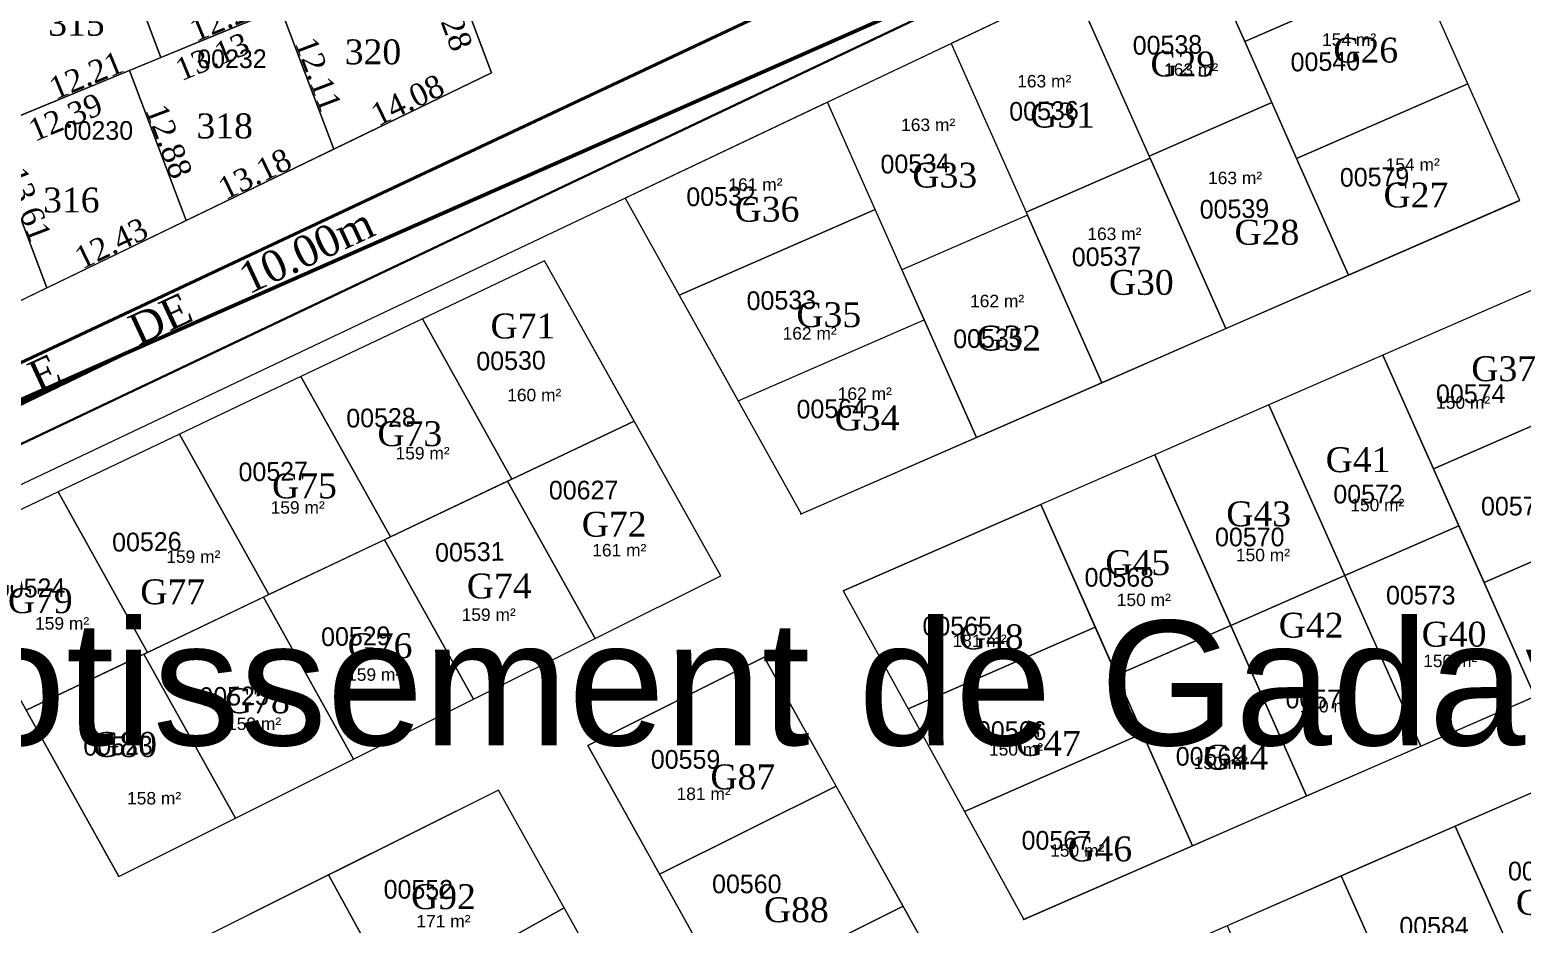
# Model space of a CAD drawing. Header units: metres. Extents: x 245225 to 248406, y 1633796 to 1637634.
# Drawn here: x 245931 to 246050.9, y 1636939.9 to 1637011.8 of the extents above; entities that cross this region are included whole.
import ezdxf
from ezdxf.enums import TextEntityAlignment as Align

# ---------------------------------------------------------------- set-up
doc = ezdxf.new("R2010")
doc.units = ezdxf.units.M
doc.header["$MEASUREMENT"] = 0
doc.layers.add('historique_numero_parcelle', color=7, linetype='Continuous')
doc.layers.add('LIMITES TITRES FONCIERS', color=7, linetype='Continuous', lineweight=0)
doc.layers.add('Toponymie', color=7, linetype='Continuous', lineweight=30)
doc.layers.add('LIMITES_PARCELLES', color=7, linetype='Continuous', lineweight=0, true_color=0xffffff)
doc.styles.get("Standard").update_dxf_attribs({"font": 'txt.shx'})
doc.styles.add('Style-Arial', font='arial.ttf')
doc.styles.add('Style-FANCY', font='FANCY.shx')

msp = doc.modelspace()

# ---------------------------------------------------------------- linework, layer by layer
at = {"layer": 'LIMITES TITRES FONCIERS', "color": 5, "linetype": 'Continuous', "lineweight": 53, "flags": 128}
msp.add_lwpolyline([(245938.212544, 1636985.567514), (245881.153937, 1636957.963089), (245894.101326, 1636935.617321), (245956.170997, 1636828.911222), (246026.166551, 1636866.432662), (246050.251043, 1636842.754736), (246059.497768, 1636848.997098), (246082.853897, 1636864.817709), (246150.924158, 1637003.208159), (246235.110742, 1637058.788011), (246341.240412, 1637009.133349), (246284.700277, 1637138.562999), (245938.212544, 1636985.567514)], close=True, dxfattribs=at)
for points in [[(245945.681217, 1636988.865389), (245876.462552, 1636958.301123), (246016.012136, 1636728.925596), (246094.509622, 1636888.514416), (246094.509451, 1636888.514697)], [(245945.681217, 1636988.865389), (245938.212544, 1636985.567514)]]:
    msp.add_lwpolyline(points, dxfattribs=at)
at = {"layer": 'limites_parcelles', "color": 7, "linetype": 'Continuous', "lineweight": 0}
msp.add_line((246036.629438, 1637028.999333), (245977.360199, 1637000.882322), dxfattribs=at)
at = {"layer": 'limites_parcelles', "color": 4, "linetype": 'Continuous', "lineweight": 0}
for p, q in [((246038.085041, 1637026.361332), (245885.070285, 1636953.771946)), ((246038.085041, 1637026.361332), (245978.815802, 1636998.244321)), ((246050.589493, 1636998.020049), (245992.867252, 1636972.830186)), ((245921.122942, 1636974.156877), (245969.941377, 1636997.355556)), ((245969.941377, 1636997.355556), (245957.898627, 1636991.632802)), ((245986.494145, 1636967.912874), (245972.326665, 1636993.206536)), ((245957.898627, 1636991.632802), (245945.856106, 1636985.910157)), ((245945.856106, 1636985.910157), (245933.81339, 1636980.187419)), ((246051.889976, 1636958.217829), (246039.693613, 1636985.627591)), ((245933.81339, 1636980.187419), (245921.122942, 1636974.156877)), ((245933.81339, 1636980.187419), (245921.770907, 1636974.464793)), ((245938.142289, 1636943.747008), (245923.50823, 1636970.007857)), ((246065.554953, 1636964.181196), (246010.748053, 1636940.263581)), ((246065.638248, 1636964.217545), (246010.831347, 1636940.299931)), ((245989.985279, 1636961.362592), (245975.806533, 1636954.27617)), ((246068.407346, 1636957.788454), (246014.214201, 1636934.138681)), ((245968.643295, 1636950.696042), (245942.144949, 1636937.452384))]:
    msp.add_line(p, q, dxfattribs=at)
at = {"layer": 'limites_parcelles', "color": 7, "lineweight": 0}
msp.add_line((245968.085369, 1637008.317974), (245901.733061, 1636976.238569), dxfattribs=at)
at = {"layer": 'limites_parcelles', "color": 1, "linetype": 'Continuous', "lineweight": 40, "flags": 128}
msp.add_lwpolyline([(246242.36, 1637357.731), (246325.071, 1637170.444), (245511.13, 1636788.23), (245429.275, 1637028.013), (246242.360078, 1637357.730823)], close=True, dxfattribs=at)
at = {"layer": 'limites_parcelles', "color": 7, "linetype": 'Continuous', "lineweight": 30, "flags": 128}
msp.add_lwpolyline([(245883.535239, 1636956.295079), (246036.629438, 1637028.999333), (246043.938381, 1637032.251926), (246161.205481, 1637084.042071), (246176.661065, 1637048.487577), (246059.843226, 1636996.507822), (246101.538014, 1636902.80413), (246095.569169, 1636896.539839), (246074.958397, 1636878.816747), (246050.084, 1636846.994), (246024.29806, 1636876.145689), (245954.590311, 1636837.300513), (245939.986951, 1636863.506273), (245883.535239, 1636956.295079)], close=True, dxfattribs=at)
at = {"layer": 'limites_parcelles', "color": 7, "lineweight": 0, "flags": 128}
msp.add_lwpolyline([(245959.362191, 1637031.43694), (245968.085369, 1637008.317974)], dxfattribs=at)
at = {"layer": 'limites_parcelles', "color": 4, "linetype": 'Continuous', "lineweight": 0, "flags": 128}
for points in [[(246030.763574, 1637005.918197), (246028.582636, 1637010.819574), (246024.5287, 1637019.930276), (246014.817081, 1637015.323136), (246020.914458, 1637001.620063), (246030.763574, 1637005.918197)], [(246032.756557, 1637001.439223), (246030.763574, 1637005.918197), (246020.914458, 1637001.620063), (246020.984326, 1637001.463044), (246027.081207, 1636987.761084), (246036.930323, 1636992.059217), (246032.756557, 1637001.439223)], [(246027.081207, 1636987.761084), (246020.984326, 1637001.463044), (246011.023138, 1636997.116003), (246011.130012, 1636996.875815), (246017.120019, 1636983.414042), (246027.081207, 1636987.761084)], [(246017.120019, 1636983.414042), (246011.130012, 1636996.875815), (246001.053114, 1636992.478278), (246002.832963, 1636988.478294), (246007.04312, 1636979.016505), (246017.120019, 1636983.414042)], [(245959.95256, 1636971.025954), (245969.706782, 1636975.661192), (245962.525071, 1636988.548787), (245960.283915, 1636987.483782), (245952.770849, 1636983.913549), (245959.95256, 1636971.025954)], [(246045.791235, 1636971.922466), (246045.791794, 1636971.92271), (246043.758819, 1636976.491561), (246039.693613, 1636985.627591), (246039.693054, 1636985.627347), (246045.791235, 1636971.922466)], [(245950.198587, 1636966.390834), (245959.95256, 1636971.025954), (245952.770849, 1636983.913549), (245948.241394, 1636981.761137), (245943.016876, 1636979.278429), (245950.198587, 1636966.390834)], [(245976.403303, 1636962.869553), (245986.494145, 1636967.912874), (245979.537508, 1636980.332785), (245969.706782, 1636975.661192), (245969.365452, 1636975.498991), (245976.403303, 1636962.869553)], [(245940.444398, 1636961.755612), (245950.198587, 1636966.390834), (245943.016876, 1636979.278429), (245936.198678, 1636976.038399), (245933.262687, 1636974.643207), (245940.444398, 1636961.755612)], [(246016.576816, 1636963.786314), (246018.295652, 1636959.923452), (246027.460897, 1636963.923145), (246021.362716, 1636977.628026), (246012.197471, 1636973.628333), (246012.197604, 1636973.628032), (246016.576816, 1636963.786314)], [(245966.630111, 1636957.984991), (245976.403303, 1636962.869553), (245969.365452, 1636975.498991), (245959.95256, 1636971.025954), (245959.486383, 1636970.804425), (245966.630111, 1636957.984991)], [(246047.824397, 1636967.354695), (246045.791794, 1636971.92271), (246036.626312, 1636967.922913), (246042.724494, 1636954.218032), (246051.889976, 1636958.217829), (246047.824397, 1636967.354695)], [(245956.998737, 1636953.171308), (245966.630111, 1636957.984991), (245959.486383, 1636970.804425), (245950.198587, 1636966.390834), (245949.750668, 1636966.177982), (245956.998737, 1636953.171308)], [(245947.504854, 1636948.426342), (245956.998737, 1636953.171308), (245949.750668, 1636966.177982), (245940.444398, 1636961.755612), (245940.153934, 1636961.617583), (245947.504854, 1636948.426342)], [(246020.384654, 1636955.228687), (246018.295652, 1636959.923452), (246016.576816, 1636963.786314), (246001.539175, 1636957.22392), (246006.065593, 1636948.979879), (246020.384654, 1636955.228687)], [(245989.985279, 1636961.362592), (246017.273879, 1636912.393143), (246003.095133, 1636905.306721), (245975.806533, 1636954.27617), (245989.985279, 1636961.362592), (245989.985279, 1636961.362592)], [(246062.789858, 1636933.515842), (246058.72428, 1636942.652708), (246054.659074, 1636951.788737), (246045.493931, 1636947.789089), (246057.690294, 1636920.379327), (246066.855437, 1636924.378975), (246062.789858, 1636933.515842)], [(246058.72428, 1636942.652708), (246054.659074, 1636951.788737), (246045.493931, 1636947.789089), (246051.592112, 1636934.084208), (246060.757255, 1636938.083856), (246058.72428, 1636942.652708)], [(245960.526313, 1636933.760586), (245960.976003, 1636934.01118), (245973.921132, 1636941.224952), (245968.643295, 1636950.696042), (245954.985594, 1636943.870034), (245960.526313, 1636933.760586)]]:
    msp.add_lwpolyline(points, close=True, dxfattribs=at)
msp.add_lwpolyline([(245938.142289, 1636943.747008), (245930.825259, 1636956.877433)], dxfattribs=at)
at = {"layer": 'limites_parcelles', "color": 7, "lineweight": 0}
for points in [[(245948.072148, 1637026.77604), (245936.781737, 1637022.114988), (245941.523832, 1637009.547053), (245952.814243, 1637014.208105)], [(245936.781737, 1637022.114988), (245925.491131, 1637017.453855), (245930.233226, 1637004.88592), (245941.523832, 1637009.547053)], [(245968.085369, 1637008.317974), (245964.104286, 1637018.869005), (245951.131878, 1637013.51357), (245955.405371, 1637002.187565)], [(245951.131878, 1637013.51357), (245938.992115, 1637008.501877), (245943.53925, 1636996.450642), (245955.405371, 1637002.187565)], [(245938.992115, 1637008.501877), (245927.542505, 1637003.775102), (245932.347725, 1636991.039866), (245943.53925, 1636996.450642)], [(245927.542505, 1637003.775102), (245916.677577, 1636999.289704), (245921.727703, 1636985.905395), (245932.347725, 1636991.039866)]]:
    msp.add_3dface(points, dxfattribs=at)
at = {"layer": 'limites_parcelles', "color": 4, "linetype": 'Continuous', "lineweight": 0}
for points in [[(246042.330908, 1637016.819291), (246038.085041, 1637026.361332), (246024.5287, 1637019.930276), (246028.582636, 1637010.819574)], [(246042.330908, 1637016.819291), (246038.085041, 1637026.361332), (246024.5287, 1637019.930276), (246028.582636, 1637010.819574)], [(246046.504828, 1637007.43894), (246042.330908, 1637016.819291), (246028.582636, 1637010.819574), (246032.756557, 1637001.439223)], [(246046.504828, 1637007.43894), (246042.330908, 1637016.819291), (246028.582636, 1637010.819574), (246032.756557, 1637001.439223)], [(246020.984326, 1637001.463044), (246014.817081, 1637015.323136), (246004.994955, 1637010.663571), (246011.023138, 1636997.116003)], [(246020.984326, 1637001.463044), (246014.817081, 1637015.323136), (246004.994955, 1637010.663571), (246011.023138, 1636997.116003)], [(246050.678595, 1636998.058934), (246046.504828, 1637007.43894), (246032.756557, 1637001.439223), (246036.930323, 1636992.059217)], [(246050.678595, 1636998.058934), (246046.504828, 1637007.43894), (246032.756557, 1637001.439223), (246036.930323, 1636992.059217)], [(245998.898214, 1636997.32114), (245995.058733, 1637005.949881), (245978.815802, 1636998.244321), (245983.158042, 1636990.452163)], [(245998.898214, 1636997.32114), (245995.058733, 1637005.949881), (245978.815802, 1636998.244321), (245983.158042, 1636990.452163)], [(245992.956355, 1636972.869071), (246007.04312, 1636979.016505), (245998.898214, 1636997.32114), (245983.158042, 1636990.452163)], [(245998.898214, 1636997.32114), (245983.158042, 1636990.452163), (245987.891541, 1636981.957889), (246002.832963, 1636988.478294)], [(245992.956355, 1636972.869071), (246007.04312, 1636979.016505), (245998.898214, 1636997.32114), (245983.158042, 1636990.452163)], [(245998.898214, 1636997.32114), (245983.158042, 1636990.452163), (245987.891541, 1636981.957889), (246002.832963, 1636988.478294)], [(245969.706782, 1636975.661192), (245979.537508, 1636980.332785), (245972.326665, 1636993.206536), (245962.525071, 1636988.548787)], [(245969.706782, 1636975.661192), (245979.537508, 1636980.332785), (245972.326665, 1636993.206536), (245962.525071, 1636988.548787)], [(246053.441885, 1636991.627307), (246039.693613, 1636985.627591), (246043.758819, 1636976.491561), (246057.507091, 1636982.491278)], [(246053.441885, 1636991.627307), (246039.693613, 1636985.627591), (246043.758819, 1636976.491561), (246057.507091, 1636982.491278)], [(246030.528131, 1636981.627794), (246036.626312, 1636967.922913), (246045.791235, 1636971.922466), (246039.693054, 1636985.627347)], [(246030.528131, 1636981.627794), (246036.626312, 1636967.922913), (246045.791235, 1636971.922466), (246039.693054, 1636985.627347)], [(246043.758819, 1636976.491561), (246047.824397, 1636967.354695), (246061.572669, 1636973.354411), (246057.507091, 1636982.491278)], [(246043.758819, 1636976.491561), (246047.824397, 1636967.354695), (246061.572669, 1636973.354411), (246057.507091, 1636982.491278)], [(246030.528131, 1636981.627794), (246021.362716, 1636977.628026), (246033.559079, 1636950.218264), (246042.724494, 1636954.218032)], [(246021.362716, 1636977.628026), (246027.460897, 1636963.923145), (246036.626312, 1636967.922913), (246030.528131, 1636981.627794)], [(246030.528131, 1636981.627794), (246021.362716, 1636977.628026), (246033.559079, 1636950.218264), (246042.724494, 1636954.218032)], [(246021.362716, 1636977.628026), (246027.460897, 1636963.923145), (246036.626312, 1636967.922913), (246030.528131, 1636981.627794)], [(246021.362716, 1636977.628026), (246012.197471, 1636973.628333), (246024.393833, 1636946.218571), (246033.559079, 1636950.218264)], [(246021.362716, 1636977.628026), (246012.197471, 1636973.628333), (246024.393833, 1636946.218571), (246033.559079, 1636950.218264)], [(245930.689941, 1636957.120262), (245940.444398, 1636961.755612), (245933.262687, 1636974.643207), (245923.50823, 1636970.007857)], [(245930.689941, 1636957.120262), (245940.444398, 1636961.755612), (245933.262687, 1636974.643207), (245923.50823, 1636970.007857)], [(246012.197604, 1636973.628032), (246012.197471, 1636973.628333), (245996.3334, 1636966.705286), (245996.333559, 1636966.704997)], [(246012.197604, 1636973.628032), (246012.197471, 1636973.628333), (245996.3334, 1636966.705286), (245996.333559, 1636966.704997)], [(246016.576816, 1636963.786314), (246012.197604, 1636973.628032), (245996.333559, 1636966.704997), (246001.539175, 1636957.22392)], [(246016.576816, 1636963.786314), (246012.197604, 1636973.628032), (245996.333559, 1636966.704997), (246001.539175, 1636957.22392)], [(246047.824397, 1636967.354695), (246051.889976, 1636958.217829), (246065.638248, 1636964.217545), (246061.572669, 1636973.354411)], [(246047.824397, 1636967.354695), (246051.889976, 1636958.217829), (246065.638248, 1636964.217545), (246061.572669, 1636973.354411)], [(246042.724494, 1636954.218032), (246036.626312, 1636967.922913), (246027.460897, 1636963.923145), (246033.559079, 1636950.218264)], [(246042.724494, 1636954.218032), (246036.626312, 1636967.922913), (246027.460897, 1636963.923145), (246033.559079, 1636950.218264)], [(246010.831347, 1636940.299931), (246024.393833, 1636946.218571), (246016.576816, 1636963.786314), (246001.539175, 1636957.22392)], [(246010.831347, 1636940.299931), (246024.393833, 1636946.218571), (246016.576816, 1636963.786314), (246001.539175, 1636957.22392)], [(246033.559079, 1636950.218264), (246027.460897, 1636963.923145), (246018.295652, 1636959.923452), (246024.393833, 1636946.218571)], [(246033.559079, 1636950.218264), (246027.460897, 1636963.923145), (246018.295652, 1636959.923452), (246024.393833, 1636946.218571)], [(245938.142289, 1636943.747008), (245947.504854, 1636948.426342), (245940.153934, 1636961.617583), (245930.689941, 1636957.120262)], [(245938.142289, 1636943.747008), (245947.504854, 1636948.426342), (245940.153934, 1636961.617583), (245930.689941, 1636957.120262)], [(245995.755319, 1636951.008244), (245989.985279, 1636961.362592), (245975.806533, 1636954.27617), (245981.576573, 1636943.921822)], [(245995.755319, 1636951.008244), (245989.985279, 1636961.362592), (245975.806533, 1636954.27617), (245981.576573, 1636943.921822)], [(246010.831347, 1636940.299931), (246024.393833, 1636946.218571), (246020.384654, 1636955.228687), (246006.065593, 1636948.979879)], [(246010.831347, 1636940.299931), (246024.393833, 1636946.218571), (246020.384654, 1636955.228687), (246006.065593, 1636948.979879)], [(246001.134746, 1636941.354851), (245995.755319, 1636951.008244), (245981.576573, 1636943.921822), (245986.956, 1636934.268428)], [(246001.134746, 1636941.354851), (245995.755319, 1636951.008244), (245981.576573, 1636943.921822), (245986.956, 1636934.268428)], [(246045.493931, 1636947.789089), (246036.328516, 1636943.789321), (246042.426697, 1636930.08444), (246051.592112, 1636934.084208)], [(246045.493931, 1636947.789089), (246036.328516, 1636943.789321), (246042.426697, 1636930.08444), (246051.592112, 1636934.084208)], [(245942.144949, 1636937.452384), (245947.995471, 1636926.777679), (245960.526313, 1636933.760586), (245954.985594, 1636943.870034)], [(245942.144949, 1636937.452384), (245947.995471, 1636926.777679), (245960.526313, 1636933.760586), (245954.985594, 1636943.870034)], [(246027.163034, 1636939.789524), (246033.261215, 1636926.084643), (246042.426697, 1636930.08444), (246036.328516, 1636943.789321)], [(246027.163034, 1636939.789524), (246033.261215, 1636926.084643), (246042.426697, 1636930.08444), (246036.328516, 1636943.789321)], [(245979.489903, 1636931.231782), (245973.921132, 1636941.224952), (245960.976003, 1636934.01118), (245966.474467, 1636923.97883)], [(245979.489903, 1636931.231782), (245973.921132, 1636941.224952), (245960.976003, 1636934.01118), (245966.474467, 1636923.97883)], [(246006.514517, 1636931.700842), (246001.134746, 1636941.354851), (245986.956, 1636934.268428), (245992.33577, 1636924.614419)], [(246006.514517, 1636931.700842), (246001.134746, 1636941.354851), (245986.956, 1636934.268428), (245992.33577, 1636924.614419)]]:
    msp.add_3dface(points, dxfattribs=at)

# ---------------------------------------------------------------- texts
at = {"layer": 'historique_numero_parcelle', "color": 92, "linetype": 'Continuous', "lineweight": 0, "style": 'Style-FANCY'}
for s, p in [('00232', (245947.22689, 1637009.438228)), ('00230', (245936.497098, 1637003.679142))]:
    msp.add_text(s, height=1.499994, rotation=0.1323, dxfattribs=at).set_placement(p, align=Align.MIDDLE_CENTER)
at = {"layer": 'limites_parcelles', "color": 7, "linetype": 'Continuous', "lineweight": 0, "style": 'Style-Arial'}
msp.add_text('Lotissement de Gadaye', height=10, dxfattribs=at).set_placement((245918.35045, 1636964.294797), align=Align.TOP_LEFT)
at = {"layer": 'limites_parcelles', "color": 7, "lineweight": 0, "line_spacing_factor": 0.6}
for s, insert, char_height, attachment_point, rotation in [('\\fSylfaen|b0|i0|c00|p23;R   U    E       DE     10.00m', (245901.636383, 1637010.576788), 2.5, 7, 22.94571649), ('\\fSylfaen|b0|i0|c00|p23;11.28', (245965.533458, 1637013.381676), 1.8, 2, 290.67231997), ('\\fSylfaen|b0|i0|c00|p23;12.21', (245947.155355, 1637011.914654), 1.8, 8, 22.43245452), ('\\fSylfaen|b0|i0|c00|p23;13.13', (245945.290953, 1637010.453125), 1.8, 2, 22.43245452), ('\\fSylfaen|b0|i0|c00|p23;12.11', (245953.306102, 1637007.863104), 1.8, 8, 290.67231997), ('\\fSylfaen|b0|i0|c00|p23;12.21', (245935.864847, 1637007.253562), 1.8, 8, 22.43245452), ('\\fSylfaen|b0|i0|c00|p23;14.08', (245961.729533, 1637005.288976), 1.8, 8, 25.80242319), ('\\fSylfaen|b0|i0|c00|p23;12.39', (245933.496266, 1637005.583892), 1.8, 2, 22.43245452), ('\\fSylfaen|b0|i0|c00|p23;12.88', (245941.303161, 1637002.488796), 1.8, 8, 290.67231997), ('\\fSylfaen|b0|i0|c00|p23;13.18', (245949.456474, 1636999.35531), 1.8, 8, 25.80242319), ('\\fSylfaen|b0|i0|c00|p23;13.61', (245929.982593, 1636997.420021), 1.8, 8, 290.67231997), ('\\fSylfaen|b0|i0|c00|p23;R   U    E       DE     10.00m', (245920.932413, 1636977.512862), 2.5, 7, 25.04842652), ('\\fSylfaen|b0|i0|c00|p23;12.43', (245937.927651, 1636993.78146), 1.8, 8, 25.80242319)]:
    msp.add_mtext(s, dxfattribs=dict(at, insert=insert, char_height=char_height, attachment_point=attachment_point, rotation=rotation))
at = {"layer": 'limites_parcelles', "color": 7, "lineweight": 0, "char_height": 2, "attachment_point": 5, "line_spacing_factor": 0.6}
for s, insert in [('\\fSylfaen|b0|i0|c00|p23;315', (245934.734273, 1637012.277318)), ('\\fSylfaen|b0|i0|c00|p23;320', (245958.555405, 1637009.981121)), ('\\fSylfaen|b0|i0|c00|p23;318', (245946.644839, 1637004.03287)), ('\\fSylfaen|b0|i0|c00|p23;316', (245934.32621, 1636998.080552))]:
    msp.add_mtext(s, dxfattribs=dict(at, insert=insert))
at = {"layer": 'limites_parcelles', "color": 7, "linetype": 'Continuous', "lineweight": 0, "char_height": 1, "attachment_point": 5, "line_spacing_factor": 0.6}
for s, insert in [('\\fArial|b0|i0|c00|p39;154 m²', (246036.96987, 1637010.966645)), ('\\fArial|b0|i0|c00|p39;163 m²', (246024.281963, 1637008.562601)), ('\\fArial|b0|i0|c00|p39;163 m²', (246012.482808, 1637007.634218)), ('\\fArial|b0|i0|c00|p39;163 m²', (246003.156839, 1637004.126991)), ('\\fArial|b0|i0|c00|p39;154 m²', (246042.079752, 1637000.932841)), ('\\fArial|b0|i0|c00|p39;163 m²', (246027.811779, 1636999.860597)), ('\\fArial|b0|i0|c00|p39;161 m²', (245989.281402, 1636999.3308)), ('\\fArial|b0|i0|c00|p39;163 m²', (246018.115479, 1636995.369768)), ('\\fArial|b0|i0|c00|p39;162 m²', (246008.69389, 1636989.974257)), ('\\fArial|b0|i0|c00|p39;162 m²', (245993.633398, 1636987.377864)), ('\\fArial|b0|i0|c00|p39;160 m²', (245971.511655, 1636982.420728)), ('\\fArial|b0|i0|c00|p39;162 m²', (245998.064522, 1636982.529639)), ('\\fArial|b0|i0|c00|p39;150 m²', (246046.1329, 1636981.817966)), ('\\fArial|b0|i0|c00|p39;159 m²', (245962.543108, 1636977.745922)), ('\\fArial|b0|i0|c00|p39;159 m²', (245952.505503, 1636973.387436)), ('\\fArial|b0|i0|c00|p39;150 m²', (246039.237643, 1636973.583073)), ('\\fArial|b0|i0|c00|p39;161 m²', (245978.343732, 1636969.956091)), ('\\fArial|b0|i0|c00|p39;159 m²', (245944.123887, 1636969.433074)), ('\\fArial|b0|i0|c00|p39;150 m²', (246030.051779, 1636969.568986)), ('\\fArial|b0|i0|c00|p39;150 m²', (246020.479102, 1636965.965483)), ('\\fArial|b0|i0|c00|p39;159 m²', (245933.582842, 1636964.073778)), ('\\fArial|b0|i0|c00|p39;159 m²', (245967.849757, 1636964.773598)), ('\\fArial|b0|i0|c00|p39;181 m²', (246007.285003, 1636962.673421)), ('\\fArial|b0|i0|c00|p39;150 m²', (246045.095428, 1636961.062522)), ('\\fArial|b0|i0|c00|p39;159 m²', (245958.650058, 1636959.962495)), ('\\fArial|b0|i0|c00|p39;150 m²', (246035.166121, 1636957.422517)), ('\\fArial|b0|i0|c00|p39;159 m²', (245949.007474, 1636956.010504)), ('\\fArial|b0|i0|c00|p39;150 m²', (246010.21434, 1636953.949081)), ('\\fArial|b0|i0|c00|p39;150 m²', (246026.658346, 1636952.865612)), ('\\fArial|b0|i0|c00|p39;158 m²', (245940.974239, 1636950.027616)), ('\\fArial|b0|i0|c00|p39;181 m²', (245985.116242, 1636950.383362)), ('\\fArial|b0|i0|c00|p39;150 m²', (246015.1312, 1636945.831571)), ('\\fArial|b0|i0|c00|p39;171 m²', (245964.221119, 1636940.16049))]:
    msp.add_mtext(s, dxfattribs=dict(at, insert=insert))
at = {"layer": 'limites_parcelles', "color": 4, "linetype": 'Continuous', "lineweight": 0, "char_height": 1, "attachment_point": 5, "line_spacing_factor": 0.6}
for s, insert in [('\\fArial|b0|i0|c00|p39;154 m²', (246036.96987, 1637010.966645)), ('\\fArial|b0|i0|c00|p39;163 m²', (246024.281963, 1637008.562601)), ('\\fArial|b0|i0|c00|p39;163 m²', (246012.482808, 1637007.634218)), ('\\fArial|b0|i0|c00|p39;163 m²', (246003.156839, 1637004.126991)), ('\\fArial|b0|i0|c00|p39;154 m²', (246042.079752, 1637000.932841)), ('\\fArial|b0|i0|c00|p39;163 m²', (246027.811779, 1636999.860597)), ('\\fArial|b0|i0|c00|p39;161 m²', (245989.281402, 1636999.3308)), ('\\fArial|b0|i0|c00|p39;163 m²', (246018.115479, 1636995.369768)), ('\\fArial|b0|i0|c00|p39;162 m²', (246008.69389, 1636989.974257)), ('\\fArial|b0|i0|c00|p39;162 m²', (245993.633398, 1636987.377864)), ('\\fArial|b0|i0|c00|p39;160 m²', (245971.511655, 1636982.420728)), ('\\fArial|b0|i0|c00|p39;162 m²', (245998.064522, 1636982.529639)), ('\\fArial|b0|i0|c00|p39;150 m²', (246046.1329, 1636981.817966)), ('\\fArial|b0|i0|c00|p39;159 m²', (245962.543108, 1636977.745922)), ('\\fArial|b0|i0|c00|p39;159 m²', (245952.505503, 1636973.387436)), ('\\fArial|b0|i0|c00|p39;150 m²', (246039.237643, 1636973.583073)), ('\\fArial|b0|i0|c00|p39;161 m²', (245978.343732, 1636969.956091)), ('\\fArial|b0|i0|c00|p39;159 m²', (245944.123887, 1636969.433074)), ('\\fArial|b0|i0|c00|p39;150 m²', (246030.051779, 1636969.568986)), ('\\fArial|b0|i0|c00|p39;150 m²', (246020.479102, 1636965.965483)), ('\\fArial|b0|i0|c00|p39;159 m²', (245933.582842, 1636964.073778)), ('\\fArial|b0|i0|c00|p39;159 m²', (245967.849757, 1636964.773598)), ('\\fArial|b0|i0|c00|p39;181 m²', (246007.285003, 1636962.673421)), ('\\fArial|b0|i0|c00|p39;150 m²', (246045.095428, 1636961.062522)), ('\\fArial|b0|i0|c00|p39;159 m²', (245958.650058, 1636959.962495)), ('\\fArial|b0|i0|c00|p39;150 m²', (246035.166121, 1636957.422517)), ('\\fArial|b0|i0|c00|p39;159 m²', (245949.007474, 1636956.010504)), ('\\fArial|b0|i0|c00|p39;150 m²', (246010.21434, 1636953.949081)), ('\\fArial|b0|i0|c00|p39;150 m²', (246026.658346, 1636952.865612)), ('\\fArial|b0|i0|c00|p39;158 m²', (245940.974239, 1636950.027616)), ('\\fArial|b0|i0|c00|p39;181 m²', (245985.116242, 1636950.383362)), ('\\fArial|b0|i0|c00|p39;150 m²', (246015.1312, 1636945.831571)), ('\\fArial|b0|i0|c00|p39;171 m²', (245964.221119, 1636940.16049))]:
    msp.add_mtext(s, dxfattribs=dict(at, insert=insert))
at = {"layer": 'limites_parcelles', "color": 7, "lineweight": 13, "insert": (245920.932413, 1636977.512862), "char_height": 2.5, "attachment_point": 7, "rotation": 25.04842652, "line_spacing_factor": 0.6}
msp.add_mtext('\\fSylfaen|b0|i0|c00|p23;R   U    E       DE     10.00m', dxfattribs=at)
at = {"layer": 'toponymie', "color": 3, "lineweight": 0, "char_height": 1.499994, "attachment_point": 5, "line_spacing_factor": 0.6, "style": 'Style-FANCY'}
for s, insert, rotation in [('\\FFANCY;00538', (246022.378388, 1637010.545604), 0.99997641), ('\\FFANCY;00540', (246035.060359, 1637009.205574), 0.99997641), ('\\FFANCY;00536', (246012.458061, 1637005.244249), 0.99997641), ('\\FFANCY;00534', (246002.117331, 1637001.007932), 0.99997641), ('\\FFANCY;00579', (246039.017942, 1636999.940065), 0.99997641), ('\\FFANCY;00532', (245986.518502, 1636998.379776), 0.99997641), ('\\FFANCY;00539', (246027.758997, 1636997.373875), 0.99997641), ('\\FFANCY;00537', (246017.484137, 1636993.544771), 0.99997641), ('\\FFANCY;00533', (245991.360094, 1636990.031723), 0.99997641), ('\\FFANCY;00535', (246007.956231, 1636986.972156), 0.99997641), ('\\FFANCY;00530', (245969.646425, 1636985.176376), 0.99997641), ('\\FFANCY;00528', (245959.201521, 1636980.59363), 0.99997641), ('\\FFANCY;00564', (245995.372913, 1636981.31806), 0.99997641), ('\\FFANCY;00527', (245950.545648, 1636976.276402), 0.99997641), ('\\FFANCY;00627', (245975.476573, 1636974.778247), 0.13229612), ('\\FFANCY;00526', (245940.390527, 1636970.627034), 0.99997641), ('\\FFANCY;00531', (245966.336792, 1636969.810812), 0.99997641), ('\\FFANCY;00524', (245931.054498, 1636966.909889), 0.99997641), ('\\FFANCY;00529', (245957.177996, 1636963.037377), 0.99997641), ('\\FFANCY;00525', (245947.403093, 1636958.225491), 0.99997641), ('\\FFANCY;00523', (245938.076008, 1636954.238448), 0.99997641)]:
    msp.add_mtext(s, dxfattribs=dict(at, insert=insert, rotation=rotation))
at = {"layer": 'toponymie', "color": 2, "linetype": 'Continuous', "lineweight": 0, "char_height": 1.999998, "attachment_point": 5, "line_spacing_factor": 0.794392, "style": 'Style-FANCY'}
for s, insert in [('\\fTimes New Roman|b0|i0|c00|p23;G26', (246038.307932, 1637010.121399)), ('\\fTimes New Roman|b0|i0|c00|p23;G29', (246023.613552, 1637009.007028)), ('\\fTimes New Roman|b0|i0|c00|p23;G31', (246013.953033, 1637004.899077)), ('\\fTimes New Roman|b0|i0|c00|p23;G33', (246004.490212, 1637000.079723)), ('\\fTimes New Roman|b0|i0|c00|p23;G27', (246042.336151, 1636998.480404)), ('\\fTimes New Roman|b0|i0|c00|p23;G36', (245990.213162, 1636997.34109)), ('\\fTimes New Roman|b0|i0|c00|p23;G28', (246030.367367, 1636995.485024)), ('\\fTimes New Roman|b0|i0|c00|p23;G30', (246020.279391, 1636991.462655)), ('\\fTimes New Roman|b0|i0|c00|p23;G35', (245995.171658, 1636988.868442)), ('\\fTimes New Roman|b0|i0|c00|p23;G71', (245970.599494, 1636987.956657)), ('\\fTimes New Roman|b0|i0|c00|p23;G32', (246009.619692, 1636986.985631)), ('\\fTimes New Roman|b0|i0|c00|p23;G37', (246049.39284, 1636984.526366)), ('\\fTimes New Roman|b0|i0|c00|p23;G34', (245998.249346, 1636980.566958)), ('\\fTimes New Roman|b0|i0|c00|p23;G73', (245961.516225, 1636979.306816)), ('\\fTimes New Roman|b0|i0|c00|p23;G41', (246037.690089, 1636977.215393)), ('\\fTimes New Roman|b0|i0|c00|p23;G75', (245953.052584, 1636975.113283)), ('\\fTimes New Roman|b0|i0|c00|p23;G43', (246029.705648, 1636972.86658)), ('\\fTimes New Roman|b0|i0|c00|p23;G72', (245977.930559, 1636972.03232)), ('\\fTimes New Roman|b0|i0|c00|p23;G45', (246019.993423, 1636968.94817)), ('\\fTimes New Roman|b0|i0|c00|p23;G74', (245968.697496, 1636967.068546)), ('\\fTimes New Roman|b0|i0|c00|p23;G79', (245931.829364, 1636965.89179)), ('\\fTimes New Roman|b0|i0|c00|p23;G77', (245942.465723, 1636966.603833)), ('\\fTimes New Roman|b0|i0|c00|p23;G42', (246033.922855, 1636963.922301)), ('\\fTimes New Roman|b0|i0|c00|p23;G76', (245959.122468, 1636962.275937)), ('\\fTimes New Roman|b0|i0|c00|p23;G48', (246008.222061, 1636962.983615)), ('\\fTimes New Roman|b0|i0|c00|p23;G40', (246045.400708, 1636963.198568)), ('\\fTimes New Roman|b0|i0|c00|p23;G78', (245949.269593, 1636957.847053)), ('\\fTimes New Roman|b0|i0|c00|p23;G80', (245938.604551, 1636954.338179)), ('\\fTimes New Roman|b0|i0|c00|p23;G47', (246012.814166, 1636954.425385)), ('\\fTimes New Roman|b0|i0|c00|p23;G44', (246027.885065, 1636953.312815)), ('\\fTimes New Roman|b0|i0|c00|p23;G87', (245988.26315, 1636951.735812)), ('\\fTimes New Roman|b0|i0|c00|p23;G46', (246016.942176, 1636945.952737)), ('\\fTimes New Roman|b0|i0|c00|p23;G92', (245964.218471, 1636942.111699)), ('\\fTimes New Roman|b0|i0|c00|p23;G88', (245992.566358, 1636941.062711)), ('\\fTimes New Roman|b0|i0|c00|p23;G53', (246052.970109, 1636941.648582))]:
    msp.add_mtext(s, dxfattribs=dict(at, insert=insert))
at = {"layer": 'toponymie', "color": 3, "lineweight": 0, "char_height": 1.499994, "attachment_point": 5, "line_spacing_factor": 0.6, "style": 'Style-FANCY'}
for s, insert in [('\\FFANCY;00574', (246046.739068, 1636982.516433)), ('\\FFANCY;00572', (246038.493573, 1636974.45447)), ('\\FFANCY;00575', (246050.356865, 1636973.490662)), ('\\FFANCY;00570', (246028.990388, 1636971.012299)), ('\\FFANCY;00568', (246018.512615, 1636967.769377)), ('\\FFANCY;00573', (246042.726458, 1636966.339177)), ('\\FFANCY;00565', (246005.488895, 1636963.852582)), ('\\FFANCY;00571', (246034.651946, 1636957.993609)), ('\\FFANCY;00566', (246009.862562, 1636955.453683)), ('\\FFANCY;00559', (245983.665723, 1636953.145789)), ('\\FFANCY;00569', (246025.832644, 1636953.38838)), ('\\FFANCY;00567', (246013.448177, 1636946.641724)), ('\\FFANCY;00560', (245988.585734, 1636943.140002)), ('\\FFANCY;00586', (246052.523193, 1636944.174616)), ('\\FFANCY;00552', (245962.20077, 1636942.706554)), ('\\FFANCY;00584', (246043.796984, 1636939.740312))]:
    msp.add_mtext(s, dxfattribs=dict(at, insert=insert))

doc.saveas('drawing.dxf')
